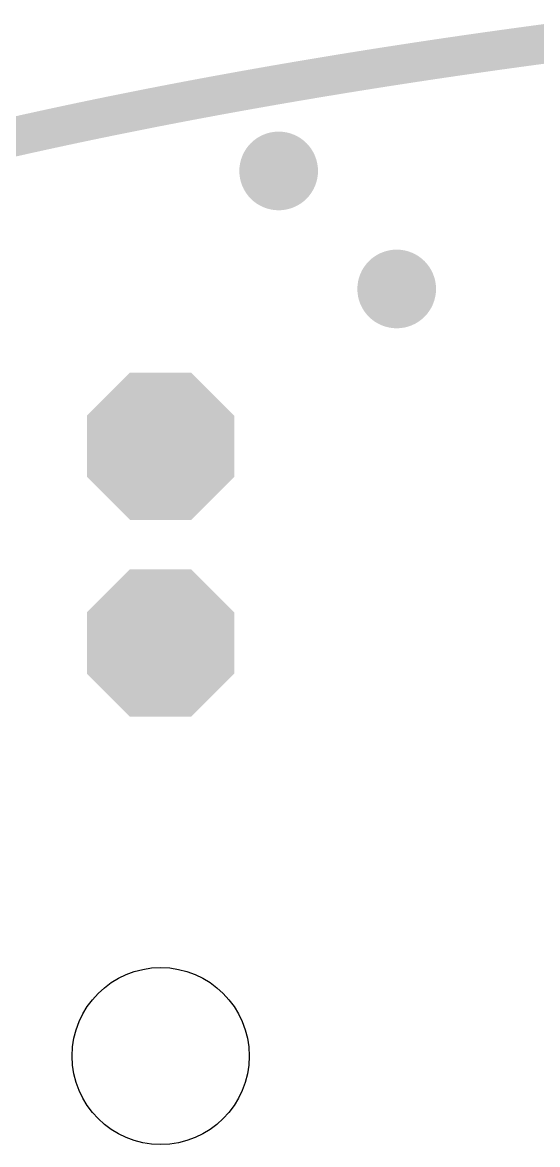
# Model space of a CAD drawing. Extents: x -0.1 to 60.3, y -0.2 to 22.2.
# Drawn here: x 8.59 to 13.83, y 10.1 to 21.51 of the extents above; entities that cross this region are included whole.
import ezdxf

# ---------------------------------------------------------------- set-up
doc = ezdxf.new("R2010")
doc.units = 0
for name, color, linetype in [('17', 82, 'CONTINUOUS'), ('18', 82, 'CONTINUOUS'), ('20', 7, 'CONTINUOUS')]:
    doc.layers.add(name, color=color, linetype=linetype)

# ---------------------------------------------------------------- blocks, each defined once
blk = doc.blocks.new('OCTAGONP')
at = {"const_width": 0.5}
blk.add_lwpolyline([(-0.25, -0.1036), (-0.25, 0.1036), (-0.1036, 0.25), (0.1036, 0.25), (0.25, 0.1036), (0.25, -0.1036), (0.1036, -0.25), (-0.1036, -0.25), (-0.25, -0.1036), (-0.25, 0.1036)], dxfattribs=at)
blk = doc.blocks.new('ROUNDV')
at = {"const_width": 0.5}
blk.add_lwpolyline([(0, -0.25, 1), (0, 0.25, 1), (0, -0.25)], format="xyb", dxfattribs=at)

msp = doc.modelspace()

# ---------------------------------------------------------------- linework, layer by layer
at = {"layer": '20', "const_width": 0.4}
for points in [[(13.5447, 21.2436), (13.6268, 21.2549)], [(13.6268, 21.2549), (13.791, 21.2773)], [(13.791, 21.2773), (13.9552, 21.2993)], [(13.9552, 21.2993), (14.0374, 21.3101)], [(12.7241, 21.1255), (12.8062, 21.1378)], [(12.8062, 21.1378), (12.8882, 21.1499)], [(12.8882, 21.1499), (12.9702, 21.1619)], [(12.9702, 21.1619), (13.0523, 21.1739)], [(13.0523, 21.1739), (13.1343, 21.1857)], [(13.1343, 21.1857), (13.2164, 21.1975)], [(13.2164, 21.1975), (13.2984, 21.2092)], [(13.2984, 21.2092), (13.4626, 21.2322)], [(13.4626, 21.2322), (13.5447, 21.2436)], [(11.9863, 21.011), (12.0683, 21.0241)], [(12.0683, 21.0241), (12.1502, 21.0372)], [(12.1502, 21.0372), (12.2322, 21.0501)], [(12.2322, 21.0501), (12.3142, 21.0629)], [(12.3142, 21.0629), (12.3961, 21.0756)], [(12.3961, 21.0756), (12.5601, 21.1008)], [(12.5601, 21.1008), (12.6421, 21.1132)], [(12.6421, 21.1132), (12.7241, 21.1255)], [(11.3311, 20.9023), (11.4129, 20.9163)], [(11.4129, 20.9163), (11.4948, 20.9301)], [(11.4948, 20.9301), (11.5767, 20.9439)], [(11.5767, 20.9439), (11.6586, 20.9575)], [(11.6586, 20.9575), (11.7405, 20.971)], [(11.7405, 20.971), (11.8225, 20.9845)], [(11.8225, 20.9845), (11.9044, 20.9978)], [(11.9044, 20.9978), (11.9863, 21.011)], [(10.6764, 20.7867), (10.7582, 20.8015)], [(10.7582, 20.8015), (10.84, 20.8163)], [(10.84, 20.8163), (10.9218, 20.8309)], [(10.9218, 20.8309), (11.0037, 20.8454)], [(11.0037, 20.8454), (11.0855, 20.8598)], [(11.0855, 20.8598), (11.1673, 20.8741)], [(11.1673, 20.8741), (11.2492, 20.8882)], [(11.2492, 20.8882), (11.3311, 20.9023)], [(10.104, 20.6796), (10.1858, 20.6953)], [(10.1858, 20.6953), (10.2675, 20.7108)], [(10.2675, 20.7108), (10.3493, 20.7262)], [(10.3493, 20.7262), (10.4311, 20.7415)], [(10.4311, 20.7415), (10.5128, 20.7567)], [(10.5128, 20.7567), (10.5946, 20.7718)], [(10.5946, 20.7718), (10.6764, 20.7867)], [(9.4504, 20.5498), (9.532, 20.5665)], [(9.532, 20.5665), (9.6137, 20.583)], [(9.6137, 20.583), (9.6954, 20.5994)], [(9.6954, 20.5994), (9.7771, 20.6157)], [(9.7771, 20.6157), (9.8588, 20.6319)], [(9.8588, 20.6319), (9.9405, 20.6479)], [(9.9405, 20.6479), (10.0223, 20.6638)], [(10.0223, 20.6638), (10.104, 20.6796)], [(8.961, 20.447), (9.0425, 20.4645)], [(9.0425, 20.4645), (9.124, 20.4818)], [(9.124, 20.4818), (9.2056, 20.499)], [(9.2056, 20.499), (9.2872, 20.5161)], [(9.2872, 20.5161), (9.3688, 20.533)], [(9.3688, 20.533), (9.4504, 20.5498)], [(8.3914, 20.3209), (8.4727, 20.3393)], [(8.4727, 20.3393), (8.554, 20.3576)], [(8.554, 20.3576), (8.6353, 20.3758)], [(8.6353, 20.3758), (8.7167, 20.3938)], [(8.7167, 20.3938), (8.7981, 20.4117)], [(8.7981, 20.4117), (8.8795, 20.4294)], [(8.8795, 20.4294), (8.961, 20.447)]]:
    msp.add_lwpolyline(points, dxfattribs=at)
at = {"layer": '20', "const_width": 0.2}
for points in [[(13.6133, 21.354, 1), (13.6403, 21.1558)], [(13.6404, 21.1558, 1), (13.6132, 21.354)], [(13.7777, 21.3764, 1), (13.8043, 21.1782)], [(13.8045, 21.1782, 1), (13.7775, 21.3764)], [(13.9422, 21.3984, 1), (13.9682, 21.2002)], [(12.8737, 21.2488, 1), (12.9027, 21.051)], [(12.821, 21.0389, 1), (12.7914, 21.2367)], [(12.9557, 21.2608, 1), (12.9847, 21.063)], [(12.9028, 21.051, 1), (12.8736, 21.2488)], [(13.0381, 21.2729, 1), (13.0665, 21.0749)], [(12.9847, 21.063, 1), (12.9557, 21.2608)], [(13.1201, 21.2847, 1), (13.1485, 21.0867)], [(13.0668, 21.075, 1), (13.0378, 21.2728)], [(13.2023, 21.2965, 1), (13.2305, 21.0985)], [(13.1485, 21.0867, 1), (13.1201, 21.2847)], [(13.2845, 21.3082, 1), (13.3123, 21.1102)], [(13.2306, 21.0985, 1), (13.2022, 21.2965)], [(13.3125, 21.1102, 1), (13.2843, 21.3082)], [(13.4488, 21.3312, 1), (13.4764, 21.1332)], [(13.5311, 21.3427, 1), (13.5583, 21.1445)], [(13.4765, 21.1332, 1), (13.4487, 21.3312)], [(13.5585, 21.1446, 1), (13.5309, 21.3426)], [(12.0525, 21.1228, 1), (12.0841, 20.9254)], [(12.1347, 21.136, 1), (12.1657, 20.9384)], [(12.0841, 20.9254, 1), (12.0525, 21.1228)], [(12.2168, 21.1489, 1), (12.2476, 20.9513)], [(12.166, 20.9385, 1), (12.1344, 21.1359)], [(12.2989, 21.1617, 1), (12.3295, 20.9641)], [(12.2477, 20.9513, 1), (12.2167, 21.1489)], [(12.3809, 21.1744, 1), (12.4113, 20.9768)], [(12.3296, 20.9641, 1), (12.2988, 21.1617)], [(12.4114, 20.9768, 1), (12.3808, 21.1744)], [(12.5451, 21.1997, 1), (12.5751, 21.0019)], [(12.6273, 21.2121, 1), (12.6569, 21.0143)], [(12.5753, 21.002, 1), (12.5449, 21.1996)], [(12.7093, 21.2244, 1), (12.7389, 21.0266)], [(12.6571, 21.0143, 1), (12.6271, 21.2121)], [(12.7916, 21.2367, 1), (12.8208, 21.0389)], [(12.7389, 21.0266, 1), (12.7093, 21.2244)], [(11.3962, 21.0149, 1), (11.4296, 20.8176)], [(11.4782, 21.0287, 1), (11.5114, 20.8315)], [(11.4297, 20.8177, 1), (11.3961, 21.0148)], [(11.5603, 21.0425, 1), (11.5931, 20.8452)], [(11.5115, 20.8315, 1), (11.4781, 21.0287)], [(11.6423, 21.0562, 1), (11.6749, 20.8588)], [(11.5933, 20.8452, 1), (11.5601, 21.0425)], [(11.7243, 21.0697, 1), (11.7567, 20.8723)], [(11.675, 20.8588, 1), (11.6422, 21.0561)], [(11.8064, 21.0832, 1), (11.8386, 20.8858)], [(11.7568, 20.8724, 1), (11.7242, 21.0697)], [(11.8885, 21.0965, 1), (11.9203, 20.8991)], [(11.8387, 20.8858, 1), (11.8063, 21.0831)], [(11.9705, 21.1097, 1), (12.0021, 20.9123)], [(11.9205, 20.8991, 1), (11.8883, 21.0965)], [(12.0022, 20.9123, 1), (11.9704, 21.1097)], [(10.7405, 20.8999, 1), (10.7759, 20.7031)], [(10.8224, 20.9147, 1), (10.8576, 20.7178)], [(10.776, 20.7031, 1), (10.7404, 20.8999)], [(10.9044, 20.9293, 1), (10.9392, 20.7324)], [(10.8577, 20.7178, 1), (10.8223, 20.9147)], [(10.9864, 20.9439, 1), (11.021, 20.7469)], [(10.9394, 20.7324, 1), (10.9042, 20.9293)], [(11.0683, 20.9583, 1), (11.1027, 20.7613)], [(11.0211, 20.7469, 1), (10.9863, 20.9438)], [(11.1502, 20.9726, 1), (11.1844, 20.7755)], [(11.1028, 20.7613, 1), (11.0682, 20.9583)], [(11.2323, 20.9868, 1), (11.2661, 20.7897)], [(11.1845, 20.7755, 1), (11.1501, 20.9726)], [(11.3143, 21.0009, 1), (11.3479, 20.8037)], [(11.2663, 20.7897, 1), (11.2321, 20.9868)], [(11.348, 20.8037, 1), (11.3142, 21.0008)], [(10.1671, 20.7935, 1), (10.2045, 20.597)], [(10.2046, 20.597, 1), (10.167, 20.7935)], [(10.249, 20.8091, 1), (10.286, 20.6125)], [(10.2862, 20.6125, 1), (10.2488, 20.809)], [(10.3309, 20.8245, 1), (10.3677, 20.6279)], [(10.3678, 20.6279, 1), (10.3308, 20.8245)], [(10.4128, 20.8398, 1), (10.4494, 20.6432)], [(10.4495, 20.6432, 1), (10.4127, 20.8398)], [(10.4947, 20.855, 1), (10.5309, 20.6583)], [(10.5311, 20.6584, 1), (10.4945, 20.855)], [(10.5766, 20.8701, 1), (10.6126, 20.6734)], [(10.6586, 20.8851, 1), (10.6942, 20.6883)], [(10.6127, 20.6734, 1), (10.5765, 20.8701)], [(10.6944, 20.6883, 1), (10.6584, 20.8851)], [(9.552, 20.4685, 1), (9.512, 20.6645)], [(9.594, 20.6811, 1), (9.6334, 20.485)], [(9.6335, 20.485, 1), (9.5939, 20.681)], [(9.6759, 20.6975, 1), (9.7149, 20.5014)], [(9.7151, 20.5014, 1), (9.6757, 20.6975)], [(9.7577, 20.7138, 1), (9.7965, 20.5176)], [(9.7966, 20.5176, 1), (9.7576, 20.7138)], [(9.8395, 20.73, 1), (9.8781, 20.5338)], [(9.8782, 20.5338, 1), (9.8394, 20.73)], [(9.9214, 20.7461, 1), (9.9596, 20.5497)], [(9.9598, 20.5498, 1), (9.9212, 20.746)], [(10.0033, 20.762, 1), (10.0413, 20.5656)], [(10.0414, 20.5657, 1), (10.0032, 20.762)], [(10.0852, 20.7778, 1), (10.1228, 20.5814)], [(10.123, 20.5814, 1), (10.085, 20.7778)], [(9.0217, 20.5623, 1), (9.0633, 20.3667)], [(9.0635, 20.3667, 1), (9.0215, 20.5623)], [(9.1034, 20.5797, 1), (9.1446, 20.384)], [(9.1448, 20.384, 1), (9.1032, 20.5796)], [(9.1851, 20.5969, 1), (9.2261, 20.4011)], [(9.2262, 20.4012, 1), (9.185, 20.5969)], [(9.2669, 20.614, 1), (9.3075, 20.4182)], [(9.3077, 20.4182, 1), (9.2667, 20.614)], [(9.3486, 20.631, 1), (9.389, 20.4351)], [(9.3891, 20.4351, 1), (9.3485, 20.6309)], [(9.4304, 20.6478, 1), (9.4704, 20.4518)], [(9.4706, 20.4519, 1), (9.4302, 20.6478)], [(9.5122, 20.6645, 1), (9.5518, 20.4685)], [(8.4948, 20.2418, 1), (8.4506, 20.4368)], [(8.5322, 20.4552, 1), (8.5758, 20.26)], [(8.576, 20.2601, 1), (8.532, 20.4552)], [(8.6137, 20.4734, 1), (8.6569, 20.2781)], [(8.6571, 20.2782, 1), (8.6135, 20.4734)], [(8.6952, 20.4915, 1), (8.7382, 20.2961)], [(8.7383, 20.2962, 1), (8.6951, 20.4914)], [(8.7768, 20.5094, 1), (8.8194, 20.314)], [(8.8196, 20.314, 1), (8.7766, 20.5094)], [(8.8584, 20.5272, 1), (8.9006, 20.3317)], [(8.9008, 20.3317, 1), (8.8582, 20.5271)], [(8.94, 20.5448, 1), (8.982, 20.3493)], [(8.9821, 20.3493, 1), (8.9399, 20.5448)]]:
    msp.add_lwpolyline(points, format="xyb", dxfattribs=at)
at = {"layer": '20'}
msp.add_circle((10, 11), 0.9, dxfattribs=at)

# ---------------------------------------------------------------- block references
at = {"layer": '17', "xscale": 1.5, "yscale": 1.5, "rotation": 270}
for p in [(10, 17.2), (10, 17.2), (10, 15.2), (10, 15.2)]:
    msp.add_blockref('OCTAGONP', p, dxfattribs=at)
at = {"layer": '18', "xscale": 0.8, "yscale": 0.8}
for p in [(11.2, 20), (12.4, 18.8)]:
    msp.add_blockref('ROUNDV', p, dxfattribs=at)

doc.saveas('drawing.dxf')
